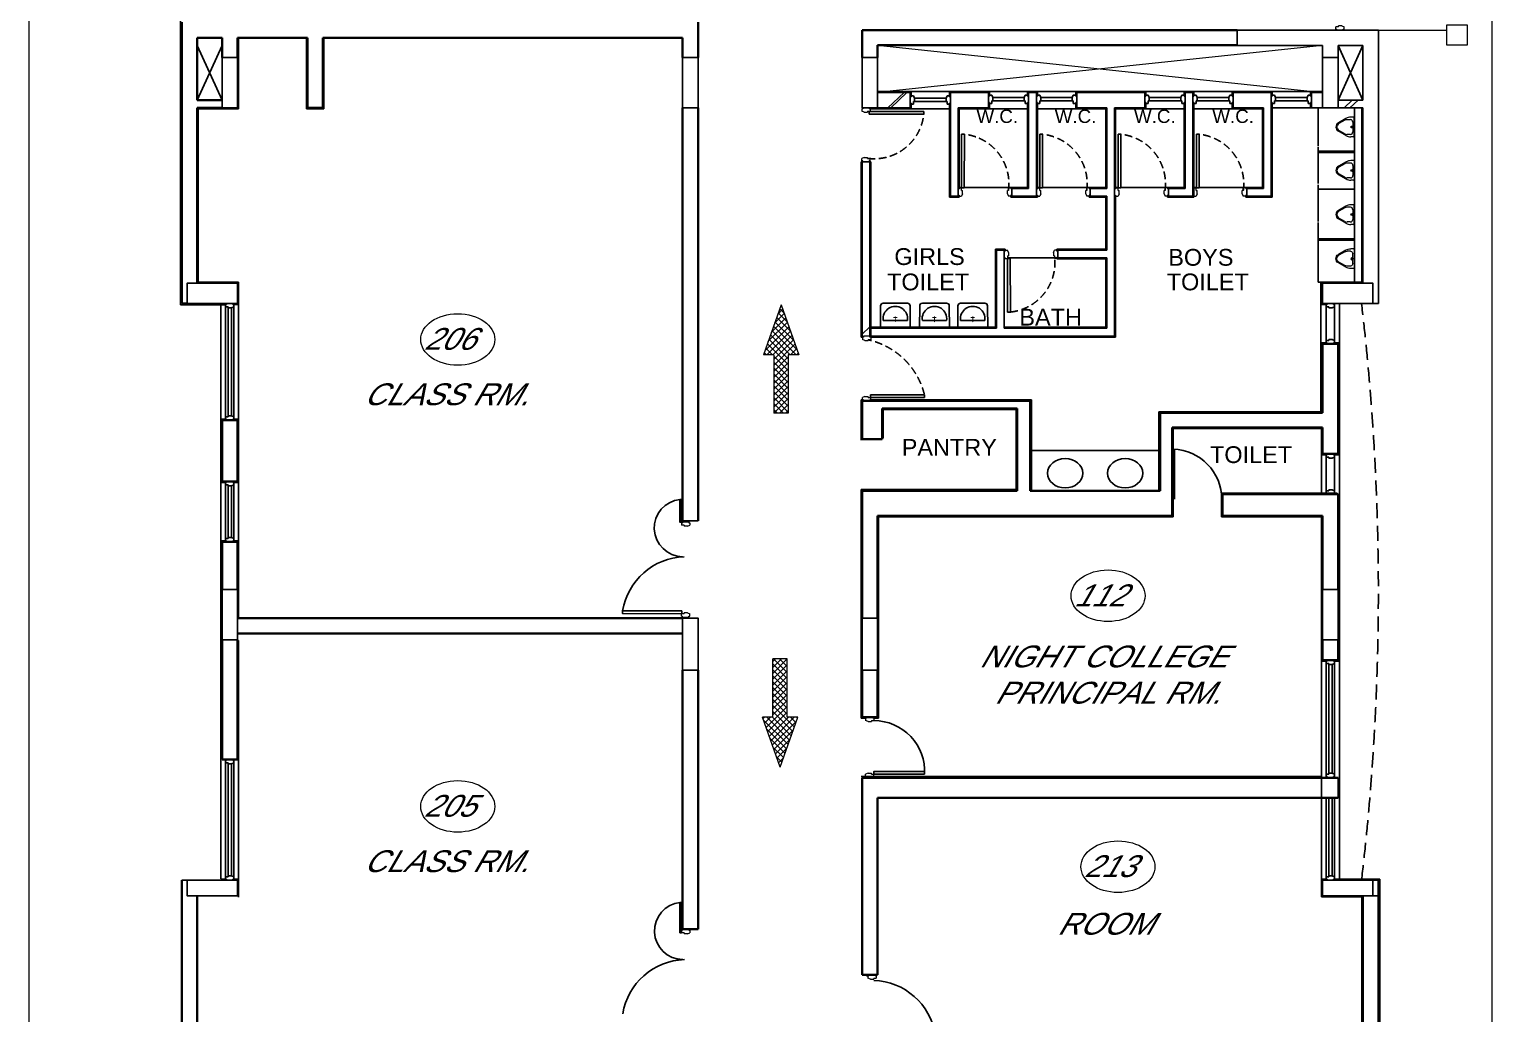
# Model space of a CAD drawing. Extents: x 681461 to 1380439, y -183990 to 19328.
# Drawn here: x 732249 to 754016, y -161462 to -146806 of the extents above; entities that cross this region are included whole.
import ezdxf
from ezdxf.enums import TextEntityAlignment as Align

# ---------------------------------------------------------------- set-up
doc = ezdxf.new("R2010")
doc.units = 0
doc.header["$LTSCALE"] = 900
doc.header["$MEASUREMENT"] = 0
doc.linetypes.add('HIDDEN', pattern=[0.375, 0.25, -0.125])
doc.linetypes.add('HIDDEN2', pattern=[0.1875, 0.125, -0.0625])
for name, color, linetype in [('1', 7, 'CONTINUOUS'), ('CL', 8, 'CONTINUOUS'), ('D&R FREAM', 16, 'CONTINUOUS'), ('door', 163, 'CONTINUOUS'), ('FUR', 2, 'CONTINUOUS'), ('PLASTER LINE', 8, 'CONTINUOUS'), ('TEXT', 2, 'CONTINUOUS'), ('WALL', 1, 'CONTINUOUS'), ('win', 4, 'CONTINUOUS')]:
    doc.layers.add(name, color=color, linetype=linetype)
doc.layers.add('COL', color=6, linetype='CONTINUOUS', lineweight=25)
doc.layers.add('ELE', color=50, linetype='CONTINUOUS', lineweight=20)
doc.styles.add('ROMANS', font='arial.ttf')

# ---------------------------------------------------------------- blocks, each defined once
blk = doc.blocks.new('REDFRAME')
at = {"layer": '1', "linetype": 'ByBlock', "lineweight": 13}
for p, q in [((-95, 0), (-95, -15)), ((-95, 0), (0, 0)), ((0, 0), (0, -15)), ((-110, -15), (-110, -50)), ((-110, -15), (-95, -15)), ((-110, -15), (-110, -50)), ((-72, -50), (-110, -50)), ((-72, -50), (-72, -65)), ((-22, -65), (-72, -65)), ((-22, -65), (15, -50)), ((0, -15), (15, -15)), ((15, -15), (15, -50))]:
    blk.add_line(p, q, dxfattribs=at)
blk = doc.blocks.new('A$C271A56B4')
at = {"layer": '1', "lineweight": 0}
for p, q in [((166, 304), (41, 233)), ((146, 274), (49, 219)), ((240, 284), (186, 284)), ((292, 325), (246, 325)), ((280, 244), (280, 81)), ((305, 12), (305, 313)), ((166, 21), (41, 92)), ((146, 51), (49, 106)), ((240, 41), (186, 41)), ((292, 0), (246, 0)), ((305, 163), (248, 163))]:
    blk.add_line(p, q, dxfattribs=at)
blk.add_circle((264, 163), 16.2, dxfattribs=at)
for centre, radius, start, end in [((186, 203), 81.2, 90, 119.5519), ((246, 163), 162, 90, 119.5519), ((240, 244), 40.6, 0, 90), ((292, 313), 12.2, 360, 90), ((81, 163), 81.2, 119.5519, 240.4481), ((81, 163), 65, 119.5519, 240.4481), ((186, 122), 81.2, 240.4481, 270), ((246, 163), 162, 240.4481, 270), ((240, 81), 40.6, 270, 0), ((292, 12), 12.2, 270, 360)]:
    blk.add_arc(centre, radius, start, end, dxfattribs=at)

msp = doc.modelspace()

# ---------------------------------------------------------------- hatches: boundary and pattern name
at = {"layer": 'door', "linetype": 'ByBlock', "lineweight": 13, "ltscale": 1.25}
h = msp.add_hatch(dxfattribs=at)
h.set_pattern_fill('ANSI37', color=3, scale=500)
h.set_pattern_definition([(45, (36646.37, -5900.987), (-44.194174, 44.194174), []), (135, (36646.37, -5900.987), (-44.194174, -44.194174), [])])
h.paths.add_polyline_path([(743545.4, -151651.2), (743700.4, -151651.2), (743437.4, -150906.2), (743174.4, -151651.2), (743329.4, -151651.2), (743329.4, -152522.2), (743545.4, -152522.2)])
h = msp.add_hatch(dxfattribs=at)
h.set_pattern_fill('ANSI37', color=3, scale=500)
h.set_pattern_definition([(45, (36632.13, -53.95), (-44.194174, 44.194174), []), (135, (36632.13, -53.95), (-44.194174, -44.194174), [])])
h.paths.add_polyline_path([(743531.1, -157047.1), (743531.1, -156176.1), (743315.1, -156176.1), (743315.1, -157047.1), (743160.1, -157047.1), (743423.1, -157792.1), (743686.1, -157047.1)])

# ---------------------------------------------------------------- linework, layer by layer
at = {"layer": 'CL', "ltscale": 1.25}
for p, q in [((751333.1, -147977.7), (750733.1, -147977.7)), ((750748.1, -147910.2), (750748.1, -147992.7))]:
    msp.add_line(p, q, dxfattribs=at)
at = {"layer": 'COL', "color": 6}
msp.add_lwpolyline([(751498.1, -147227.7), (751728.1, -147227.7), (751728.1, -147977.7), (751498.1, -147977.7)], close=True, dxfattribs=at)
at = {"layer": 'D&R FREAM', "color": 16, "linetype": 'ByBlock'}
for p, q in [((751550.6, -150902.7), (751550.6, -150937.7)), ((751550.6, -150902.7), (751550.6, -150937.7)), ((751550.6, -150902.7), (751550.6, -150937.7)), ((751550.6, -150902.7), (751550.6, -150937.7)), ((751550.6, -150902.7), (751565.6, -150902.7)), ((751550.6, -150902.7), (751565.6, -150902.7)), ((751588.6, -150937.7), (751550.6, -150937.7)), ((751588.6, -150937.7), (751550.6, -150937.7)), ((751565.6, -150887.7), (751660.6, -150887.7)), ((751565.6, -150887.7), (751660.6, -150887.7)), ((751565.6, -150887.7), (751565.6, -150902.7)), ((751565.6, -150887.7), (751565.6, -150902.7)), ((751588.6, -150937.7), (751588.6, -150952.7)), ((751588.6, -150937.7), (751588.6, -150952.7)), ((751638.6, -150952.7), (751588.6, -150952.7)), ((751638.6, -150952.7), (751588.6, -150952.7)), ((751638.6, -150952.7), (751675.6, -150937.7)), ((751638.6, -150952.7), (751675.6, -150937.7)), ((751660.6, -150887.7), (751660.6, -150902.7)), ((751660.6, -150887.7), (751660.6, -150902.7)), ((751660.6, -150902.7), (751675.6, -150902.7)), ((751660.6, -150902.7), (751675.6, -150902.7)), ((751675.6, -150902.7), (751675.6, -150937.7)), ((751675.6, -150902.7), (751675.6, -150937.7)), ((751588.6, -151437.7), (751550.6, -151437.7)), ((751550.6, -151472.7), (751550.6, -151437.7)), ((751550.6, -151472.7), (751550.6, -151437.7)), ((751550.6, -151472.7), (751565.6, -151472.7)), ((751565.6, -151487.7), (751565.6, -151472.7)), ((751565.6, -151487.7), (751660.6, -151487.7)), ((751638.6, -151422.7), (751588.6, -151422.7)), ((751588.6, -151437.7), (751588.6, -151422.7)), ((751638.6, -151422.7), (751675.6, -151437.7)), ((751660.6, -151472.7), (751675.6, -151472.7)), ((751660.6, -151487.7), (751660.6, -151472.7)), ((751675.6, -151472.7), (751675.6, -151437.7)), ((751550.6, -153140.7), (751550.6, -153175.7)), ((751550.6, -153140.7), (751550.6, -153175.7)), ((751550.6, -153140.7), (751565.6, -153140.7)), ((751588.6, -153175.7), (751550.6, -153175.7)), ((751565.6, -153125.7), (751565.6, -153140.7)), ((751565.6, -153125.7), (751660.6, -153125.7)), ((751588.6, -153175.7), (751588.6, -153190.7)), ((751638.6, -153190.7), (751588.6, -153190.7)), ((751638.6, -153190.7), (751675.6, -153175.7)), ((751660.6, -153125.7), (751660.6, -153140.7)), ((751660.6, -153140.7), (751675.6, -153140.7)), ((751675.6, -153140.7), (751675.6, -153175.7)), ((751638.6, -153660.7), (751588.6, -153660.7)), ((751588.6, -153675.7), (751588.6, -153660.7)), ((751638.6, -153660.7), (751675.6, -153675.7)), ((751550.6, -153710.7), (751550.6, -153675.7)), ((751550.6, -153710.7), (751550.6, -153675.7)), ((751588.6, -153675.7), (751550.6, -153675.7)), ((751550.6, -153710.7), (751565.6, -153710.7)), ((751565.6, -153725.7), (751565.6, -153710.7)), ((751660.6, -153710.7), (751675.6, -153710.7)), ((751660.6, -153725.7), (751660.6, -153710.7)), ((751675.6, -153710.7), (751675.6, -153675.7))]:
    msp.add_line(p, q, dxfattribs=at)
at = {"layer": 'door', "color": 7, "lineweight": 35, "ltscale": 1.25}
for p, q in [((734518.1, -150887.7), (734518.1, -146702.7)), ((742203.1, -147227.7), (742203.1, -146702.7)), ((744643.1, -146817.7), (750227.7, -146817.7)), ((744643.1, -146817.7), (744643.1, -147227.7)), ((734748.1, -147862.7), (734748.1, -146932.7)), ((735118.1, -146932.7), (734748.1, -146932.7)), ((735118.1, -147227.7), (735118.1, -146932.7)), ((735348.1, -147227.7), (735348.1, -146932.7)), ((736388.1, -146932.7), (735348.1, -146932.7)), ((736388.1, -147977.7), (736388.1, -146932.7)), ((736618.1, -146932.7), (741973.1, -146932.7)), ((736618.1, -147977.7), (736618.1, -146932.7)), ((741973.1, -146932.7), (741973.1, -147227.7)), ((750227.7, -147042.7), (744873.1, -147042.7)), ((744873.1, -147227.7), (744873.1, -147042.7)), ((735118.1, -147862.7), (734748.1, -147862.7)), ((734748.1, -150587.7), (734748.1, -147977.7)), ((735118.1, -147977.7), (734748.1, -147977.7)), ((736388.1, -147977.7), (736618.1, -147977.7)), ((741973.1, -154122.7), (741973.1, -147977.7)), ((742203.1, -154122.7), (742203.1, -147977.7)), ((734598.1, -150887.7), (734518.1, -150887.7)), ((751728.1, -151487.7), (751498.1, -151487.7)), ((751498.1, -151487.7), (751498.1, -151610.7)), ((751728.1, -151487.7), (751728.1, -153125.7)), ((751498.1, -151559.7), (751498.1, -152517.7)), ((751498.1, -151610.7), (751498.1, -151625.7)), ((747148.1, -152338.7), (744643.1, -152338.7)), ((744643.1, -152908.7), (744643.1, -152338.7)), ((747148.1, -152338.7), (747148.1, -153677.7)), ((746953.1, -152453.7), (744943.1, -152453.7)), ((744943.1, -152908.7), (744943.1, -152453.7)), ((746953.1, -153677.7), (746953.1, -152453.7)), ((749078.1, -152517.7), (749078.1, -153677.7)), ((751498.1, -152517.7), (749078.1, -152517.7)), ((735118.1, -153537.4), (735118.1, -152627.7)), ((735118.1, -152627.7), (735348.1, -152627.7)), ((735118.1, -152627.7), (735348.1, -152627.7)), ((735348.1, -153537.4), (735348.1, -152627.7)), ((751498.1, -152735.7), (749258.1, -152735.7)), ((749258.1, -152735.7), (749258.1, -154047.7)), ((751498.1, -152735.7), (751498.1, -153125.7)), ((744943.1, -152908.7), (744643.1, -152908.7)), ((751728.1, -153125.7), (751498.1, -153125.7)), ((735118.1, -153537.4), (735348.1, -153537.4)), ((744643.1, -155572.7), (744643.1, -153677.7)), ((746953.1, -153677.7), (744643.1, -153677.7)), ((749078.1, -153677.7), (747148.1, -153677.7)), ((751728.1, -153725.7), (750008.1, -153725.7)), ((750008.1, -153725.7), (750008.1, -154047.7)), ((751728.1, -155144.7), (751728.1, -153725.7)), ((744873.1, -155572.7), (744873.1, -154047.7)), ((744873.1, -154047.7), (749258.1, -154047.7)), ((750008.1, -154047.7), (751498.1, -154047.7)), ((751498.1, -155144.7), (751498.1, -154047.7)), ((735118.1, -155144.7), (735118.1, -154437.8)), ((735118.1, -154437.8), (735348.1, -154437.8)), ((735348.1, -155144.7), (735348.1, -154437.8)), ((735348.1, -155572.7), (741973.1, -155572.7)), ((735348.1, -155802.7), (741975.9, -155802.7)), ((735118.1, -157675), (735118.1, -155894.7)), ((735348.1, -157147.7), (735348.1, -155894.7)), ((751498.1, -155894.7), (751498.1, -156197.7)), ((751728.1, -155894.7), (751728.1, -156197.7)), ((751498.1, -156197.7), (751728.1, -156197.7)), ((741973.1, -156347.7), (741973.1, -160205.3)), ((742203.1, -156347.7), (742203.1, -160205.3)), ((744643.1, -156347.7), (744643.1, -157047.7)), ((744873.1, -156347.7), (744873.1, -157047.7)), ((735348.1, -157675), (735348.1, -157042.7)), ((744643.1, -157047.7), (744873.1, -157047.7)), ((735118.1, -157675), (735348.1, -157675)), ((744643.1, -157947.7), (751728.1, -157947.7)), ((744643.1, -157947.7), (744643.1, -160884.7)), ((744873.1, -158247.7), (746863.1, -158247.7)), ((744873.1, -158247.7), (744873.1, -160884.7)), ((746863.1, -158247.7), (751728.1, -158247.7)), ((734518.1, -162257.7), (734518.1, -159474.7)), ((752327.7, -162289.7), (752327.7, -159474.7)), ((734748.1, -162027.7), (734748.1, -159704.7)), ((752097.7, -161989.7), (752097.7, -159704.7)), ((741973.1, -160205.3), (742203.1, -160205.3)), ((744643.1, -160884.7), (744873.1, -160884.7))]:
    msp.add_line(p, q, dxfattribs=at)
at = {"layer": 'door', "color": 222, "linetype": 'ByBlock', "lineweight": 13, "ltscale": 1.25}
msp.add_line((752327.7, -146817.7), (753347.5, -146817.7), dxfattribs=at)
at = {"layer": 'door'}
for p, q in [((744751.7, -148028.9), (745562.3, -148030)), ((744751.7, -148069.5), (744751.7, -148028.9)), ((745562.3, -148070.6), (744751.7, -148069.5)), ((745562.3, -148070.6), (745562.3, -148030)), ((746124.3, -149169.1), (746125.4, -148369.1)), ((746166, -148369.1), (746125.4, -148369.1)), ((746166, -148369.1), (746164.9, -149169.1)), ((747289.3, -149169.1), (747290.4, -148369.1)), ((747331, -148369.1), (747290.4, -148369.1)), ((747331, -148369.1), (747329.9, -149169.1)), ((748454.3, -149169.1), (748455.4, -148369.1)), ((748496, -148369.1), (748455.4, -148369.1)), ((748496, -148369.1), (748494.9, -149169.1)), ((749619.3, -149169.1), (749620.4, -148369.1)), ((749661, -148369.1), (749620.4, -148369.1)), ((749661, -148369.1), (749659.9, -149169.1)), ((746164.9, -149169.1), (746124.3, -149169.1)), ((747329.9, -149169.1), (747289.3, -149169.1)), ((748494.9, -149169.1), (748454.3, -149169.1)), ((749659.9, -149169.1), (749619.3, -149169.1)), ((746809.3, -150216.3), (746810.4, -151016.3)), ((746849.9, -150216.3), (746809.3, -150216.3)), ((746851, -151016.3), (746849.9, -150216.3)), ((746851, -151016.3), (746810.4, -151016.3)), ((745571.7, -152245.9), (744771.7, -152247)), ((744771.7, -152247), (744771.7, -152287.6)), ((744771.7, -152287.6), (745571.7, -152286.5)), ((745571.7, -152245.9), (745571.7, -152286.5))]:
    msp.add_line(p, q, dxfattribs=at)
at = {"layer": 'door', "color": 3, "linetype": 'ByBlock', "lineweight": 13, "ltscale": 1.25}
for p, q in [((743437.4, -150906.2), (743174.4, -151651.2)), ((743437.4, -150906.2), (743700.4, -151651.2)), ((743329.4, -151651.2), (743174.4, -151651.2)), ((743329.4, -151651.2), (743329.4, -152522.2)), ((743700.4, -151651.2), (743545.4, -151651.2)), ((743545.4, -151651.2), (743545.4, -152522.2)), ((743545.4, -152522.2), (743329.4, -152522.2)), ((743315.1, -157047.1), (743315.1, -156176.1)), ((743531.1, -156176.1), (743315.1, -156176.1)), ((743531.1, -157047.1), (743531.1, -156176.1)), ((743423.1, -157792.1), (743160.1, -157047.1)), ((743315.1, -157047.1), (743160.1, -157047.1)), ((743423.1, -157792.1), (743686.1, -157047.1)), ((743686.1, -157047.1), (743531.1, -157047.1))]:
    msp.add_line(p, q, dxfattribs=at)
at = {"layer": 'door', "color": 1, "ltscale": 1.25}
for p, q in [((749273.9, -153802.5), (749273.9, -153058.5)), ((749294.1, -153802.5), (749294.1, -153059.4))]:
    msp.add_line(p, q, dxfattribs=at)
at = {"layer": 'door', "color": 4, "linetype": 'ByBlock', "ltscale": 1.25}
for p, q in [((741973.1, -154122.7), (742203.1, -154122.7)), ((744695.6, -157062.7), (744628.1, -157062.7)), ((744820.6, -157062.7), (744888.1, -157062.7)), ((751728.1, -157947.7), (751728.1, -158247.7))]:
    msp.add_line(p, q, dxfattribs=at)
at = {"layer": 'door', "color": 222, "linetype": 'ByBlock', "lineweight": 13, "ltscale": 1.25}
for points in [[(732248.6, -120785.9), (754015.6, -120785.9), (754015.6, -183990), (732248.6, -183990)], [(753348.1, -146742.3), (753648.1, -146742.3), (753648.1, -147042.3), (753348.1, -147042.3)]]:
    msp.add_lwpolyline(points, close=True, dxfattribs=at)
at = {"layer": 'door', "linetype": 'HIDDEN2'}
for centre, radius, start, end in [((744824.4, -147992.3), 742, 262.36176, 353.93602), ((746087.7, -149107), 742, 352.36176, 83.93602), ((747252.7, -149107), 742, 352.36176, 83.93602), ((748417.7, -149107), 742, 352.36176, 83.93602), ((749582.7, -149107), 742, 352.36176, 83.93602), ((746772.7, -150278.5), 742, 276.06398, 7.63824), ((744498.7, -152509.6), 1105, 13.81396, 77.64591)]:
    msp.add_arc(centre, radius, start, end, dxfattribs=at)
at = {"layer": 'door', "color": 1, "ltscale": 1.25}
msp.add_arc((749253.9, -153802.5), 744.3, 359.99999, 88.46012, dxfattribs=at)
at = {"layer": 'door', "color": 4, "linetype": 'ByBlock', "lineweight": 9, "ltscale": 1.25}
for centre in [(738626.6, -151424), (748304.6, -155239), (738626.6, -158375), (748452.6, -159273)]:
    msp.add_ellipse(centre, major_axis=(-551, 0), ratio=0.6969147, dxfattribs=at)
at = {"layer": 'door', "color": 4, "linetype": 'ByBlock', "ltscale": 1.25}
msp.add_ellipse((747666.5, -153415), major_axis=(-262.5, 0), ratio=0.8305104, start_param=-1.5707963, end_param=4.712389, dxfattribs=at)
at = {"layer": 'door', "color": 4, "linetype": 'ByBlock', "ltscale": 1.25, "extrusion": (0, 0, -1)}
msp.add_ellipse((748559.8, -153415), major_axis=(262.5, 0), ratio=0.8305104, start_param=-1.5707963, end_param=4.712389, dxfattribs=at)
at = {"layer": 'ELE'}
for p, q in [((751498.1, -147047.7), (744873.1, -147747.7)), ((744873.5, -147042.7), (751498.1, -147747.7))]:
    msp.add_line(p, q, dxfattribs=at)
at = {"layer": 'FUR', "color": 14}
for p, q in [((744916, -151257.3), (744919, -150922.7)), ((745318.8, -150883.7), (744958.8, -150883.7)), ((745361.6, -151257.3), (745358.6, -150922.7)), ((745498.3, -151257.3), (745501.3, -150922.7)), ((745901.1, -150883.7), (745541.1, -150883.7)), ((745943.9, -151257.3), (745940.9, -150922.7)), ((746068, -151257.3), (746071, -150922.7)), ((746470.8, -150883.7), (746110.7, -150883.7)), ((746513.5, -151257.3), (746510.5, -150922.7)), ((745318.8, -151141.4), (744958.9, -151141.4)), ((745901, -151141.4), (745541.2, -151141.4)), ((746470.7, -151141.4), (746110.8, -151141.4))]:
    msp.add_line(p, q, dxfattribs=at)
at = {"layer": 'FUR', "color": 14, "const_width": 14.2}
for points in [[(745168.3, -151098.1), (745108.6, -151098.6)], [(745139.3, -151166.5), (745138.5, -151077.3)], [(745750.6, -151098.1), (745690.9, -151098.6)], [(745721.6, -151166.5), (745720.8, -151077.3)], [(746320.3, -151098.1), (746260.5, -151098.6)], [(746291.2, -151166.5), (746290.4, -151077.3)]]:
    msp.add_lwpolyline(points, dxfattribs=at)
at = {"layer": 'FUR', "color": 14}
for centre, radius, start, end in [((744958.4, -150923.1), 39.4, 89.48277, 179.48277), ((745138.8, -151113.4), 182.1, 351.16243, 188.83757), ((745319.2, -150923.1), 39.4, 0.51723, 90.51723), ((745540.7, -150923.1), 39.4, 89.48277, 179.48277), ((745721.1, -151113.4), 182.1, 351.16243, 188.83757), ((745901.5, -150923.1), 39.4, 0.51723, 90.51723), ((746110.4, -150923.1), 39.4, 89.48277, 179.48277), ((746290.8, -151113.4), 182.1, 351.16243, 188.83757), ((746471.1, -150923.1), 39.4, 0.51723, 90.51723)]:
    msp.add_arc(centre, radius, start, end, dxfattribs=at)
at = {"layer": 'PLASTER LINE', "color": 8, "linetype": 'ByBlock'}
for p, q in [((751473.1, -150587.7), (751473.1, -151610.7)), ((751473.1, -151584.7), (751473.1, -152502.9)), ((751550.6, -153140.7), (751483.1, -153140.7)), ((751675.6, -153140.7), (751748.1, -153140.7))]:
    msp.add_line(p, q, dxfattribs=at)
at = {"layer": 'PLASTER LINE', "color": 8}
for p, q in [((751550.6, -151472.7), (751473.1, -151472.7)), ((751660.6, -151472.7), (751753.1, -151472.7))]:
    msp.add_line(p, q, dxfattribs=at)
at = {"layer": 'WALL', "color": 8, "linetype": 'Continuous'}
for p, q in [((734498.1, -150907.7), (734498.1, -146682.7)), ((735363.1, -147992.7), (735363.1, -146947.7)), ((736373.1, -147992.7), (736373.1, -146947.7)), ((736633.1, -147992.7), (736633.1, -146947.7)), ((734763.1, -150572.7), (734763.1, -147992.7)), ((735363.1, -147992.7), (734763.1, -147992.7)), ((736633.1, -147992.7), (736373.1, -147992.7)), ((735363.1, -150572.7), (734763.1, -150572.7)), ((735363.1, -150907.7), (735363.1, -150572.7)), ((735170.6, -150907.7), (734498.1, -150907.7))]:
    msp.add_line(p, q, dxfattribs=at)
at = {"layer": 'WALL'}
for p, q in [((750227.7, -146817.7), (750448.1, -146817.7)), ((750227.7, -147047.7), (750227.7, -146817.7)), ((750227.7, -146817.7), (752327.7, -146817.7)), ((752327.7, -150887.7), (752327.7, -146817.7)), ((751498.1, -147047.7), (750227.7, -147047.7)), ((751498.1, -147227.7), (751498.1, -147047.7)), ((751728.1, -147047.7), (752097.7, -147047.7)), ((751728.1, -147227.7), (751728.1, -147047.7)), ((752097.7, -147862.7), (752097.7, -147047.7)), ((745358.1, -147747.7), (744873.1, -147747.7)), ((744873.1, -147747.7), (745358.1, -147747.7)), ((745358.1, -147977.7), (745358.1, -147747.7)), ((745958.1, -147747.7), (745958.1, -147977.7)), ((745958.1, -147747.7), (746523.1, -147747.7)), ((746523.1, -147977.7), (746523.1, -147747.7)), ((747123.1, -147747.7), (747238.1, -147747.7)), ((747123.1, -147747.7), (747123.1, -149177.7)), ((747238.1, -149277.7), (747238.1, -147747.7)), ((747838.1, -147977.7), (747838.1, -147747.7)), ((747838.1, -147747.7), (748853.1, -147747.7)), ((748853.1, -147977.7), (748853.1, -147747.7)), ((749453.1, -149177.5), (749453.1, -147747.7)), ((749453.1, -147747.7), (749568.1, -147747.7)), ((749568.1, -147747.7), (749568.1, -149292.5)), ((750168.1, -147977.7), (750168.1, -147747.7)), ((750168.1, -147747.7), (750733.1, -147747.7)), ((750733.1, -147747.7), (750733.1, -147977.7)), ((750733.1, -147747.7), (750733.1, -149292.5)), ((751333.1, -147747.7), (751333.1, -147977.7)), ((751333.1, -147747.7), (751498.1, -147747.7)), ((745358.1, -147977.7), (744873.1, -147977.7)), ((745958.1, -147906.4), (745958.1, -147811.4)), ((745958.1, -147977.7), (745958.1, -149292.7)), ((746073.1, -149292.7), (746073.1, -147977.7)), ((746523.1, -147977.7), (746073.1, -147977.7)), ((746523.1, -147895.2), (746523.1, -147800.2)), ((747123.1, -147895.2), (747123.1, -147800.2)), ((747238.1, -147895.2), (747238.1, -147800.2)), ((748288.1, -147977.7), (747838.1, -147977.7)), ((748288.1, -149177.7), (748288.1, -147977.7)), ((748403.1, -147977.7), (748403.1, -151372.7)), ((748853.1, -147977.7), (748403.1, -147977.7)), ((748853.1, -147895.2), (748853.1, -147800.2)), ((750618.1, -147977.7), (750168.1, -147977.7)), ((750618.1, -149177.5), (750618.1, -147977.7)), ((751498.1, -147977.7), (751333.1, -147977.7)), ((751728.1, -147862.7), (752097.7, -147862.7)), ((751728.1, -147977.7), (752097.7, -147977.7)), ((752097.7, -150587.7), (752097.7, -147977.7)), ((744773.1, -148777.7), (744628.1, -148777.7)), ((745958.1, -149292.7), (746073.1, -149292.7)), ((746873.1, -149177.7), (746873.1, -149292.7)), ((746873.1, -149177.7), (747123.1, -149177.7)), ((746873.1, -149292.7), (747238.1, -149292.7)), ((748038.1, -149177.7), (748288.1, -149177.7)), ((748038.1, -149292.7), (748288.1, -149292.7)), ((748288.1, -149292.7), (748288.1, -150092.7)), ((749203.1, -149177.5), (749453.1, -149177.5)), ((749203.1, -149177.5), (749203.1, -149292.7)), ((749203.1, -149292.5), (749568.1, -149292.5)), ((750368.1, -149177.5), (750618.1, -149177.5)), ((750368.1, -149177.5), (750368.1, -149292.7)), ((750368.1, -149292.5), (750733.1, -149292.5)), ((746643.1, -151257.7), (746643.1, -150092.7)), ((746758.1, -150092.7), (746643.1, -150092.7)), ((746758.1, -151257.7), (746758.1, -150092.7)), ((747558.1, -150092.7), (748288.1, -150092.7)), ((747558.1, -150207.7), (747558.1, -150092.7)), ((747558.1, -150207.7), (748288.1, -150207.7)), ((748288.1, -150207.7), (748288.1, -151257.7)), ((752327.7, -150887.7), (752248.1, -150887.7)), ((744758.1, -151257.7), (746643.1, -151257.7)), ((746758.1, -151257.7), (748288.1, -151257.7)), ((744758.1, -151372.7), (748403.1, -151372.7)), ((749078.1, -153077.7), (747148.1, -153077.7)), ((749258.1, -153725.7), (749258.1, -153840.7)), ((734598.1, -159474.7), (734518.1, -159474.7)), ((752248.1, -159474.7), (752327.7, -159474.7))]:
    msp.add_line(p, q, dxfattribs=at)
at = {"layer": 'WALL', "color": 9}
for p, q in [((734748.1, -147047.7), (735118.1, -147862.7)), ((734748.1, -147862.7), (735118.1, -147047.7)), ((751728.1, -147047.7), (752097.7, -147862.7)), ((751728.1, -147862.7), (752097.7, -147047.7))]:
    msp.add_line(p, q, dxfattribs=at)
at = {"layer": 'WALL', "color": 8}
for p, q in [((751498.1, -147730.6), (744873.1, -147730.6)), ((745943.1, -147796.4), (745943.1, -147732.7)), ((747108.1, -147785.2), (747108.1, -147732.7)), ((748868.1, -147785.2), (748868.1, -147747.7)), ((749583.1, -147785.2), (749583.1, -147747.7)), ((745943.1, -147992.7), (744763.7, -147992.7)), ((747108.1, -147992.7), (746088.1, -147992.7)), ((747108.1, -149162.7), (747108.1, -147910.2)), ((747253.1, -149167.7), (747253.1, -147910.2)), ((748273.1, -147992.7), (747253.1, -147992.7)), ((748273.1, -149162.7), (748273.1, -147992.7)), ((748418.1, -147992.7), (748418.1, -149167.7)), ((749438.1, -147992.7), (748418.1, -147992.7)), ((749438.1, -149162.7), (749438.1, -147910.2)), ((749583.1, -149307.7), (749583.1, -147910.2)), ((750603.1, -147992.7), (749583.1, -147992.7)), ((750603.1, -149162.7), (750603.1, -147992.7)), ((750748.1, -149307.7), (750748.1, -147910.2)), ((751432.9, -148539.1), (751432.9, -147992.8)), ((751972.9, -150562.7), (751972.9, -147992.8)), ((752082.7, -150572.7), (752082.7, -147992.7)), ((751432.9, -149102.6), (751432.9, -148556.2)), ((751974.2, -148622.4), (751434.2, -148622.4)), ((751434.2, -148639.5), (751974.2, -148639.5)), ((744628.1, -151387.7), (744628.1, -148777.7)), ((744773.1, -151372.7), (744773.1, -148777.7)), ((747253.1, -149307.7), (747253.1, -149292.7)), ((748023.1, -149162.7), (748273.1, -149162.7)), ((748023.1, -149307.7), (748273.1, -149307.7)), ((748273.1, -149307.7), (748273.1, -150077.7)), ((748418.1, -149292.7), (748418.1, -151387.7)), ((751432.9, -149119.7), (751432.9, -149666.1)), ((751974.2, -149185.9), (751434.2, -149185.9)), ((751432.9, -149683.2), (751432.9, -150572.7)), ((751432.9, -149926.7), (751972.9, -149926.7)), ((751972.9, -149943.8), (751432.9, -149943.8)), ((752082.7, -150572.7), (751432.9, -150572.7)), ((735098.1, -159454.7), (735098.1, -150907.7)), ((735363.1, -153537.4), (735363.1, -150907.7)), ((751748.1, -153855.7), (751748.1, -150902.7)), ((744648.1, -151387.7), (744628.1, -151387.7)), ((744628.1, -152923.7), (744628.1, -152323.7)), ((744628.1, -155767.7), (744628.1, -153657.7)), ((751748.1, -159459.7), (751748.1, -153855.7)), ((741958.1, -155557.7), (741958.1, -155573.6)), ((735363.1, -156795.1), (735363.1, -155905.7)), ((735363.1, -157132.7), (735363.1, -156780.1)), ((735363.1, -159724.7), (735363.1, -157057.7)), ((744805.6, -157932.7), (744825.6, -157932.7)), ((751483.1, -159719.7), (752082.7, -159719.7)), ((752082.7, -161974.7), (752082.7, -159719.7))]:
    msp.add_line(p, q, dxfattribs=at)
at = {"layer": 'WALL', "color": 8, "linetype": 'ByBlock'}
for p, q in [((745268.7, -147747.7), (745026, -147977.7)), ((745312.3, -147747.7), (745069.7, -147977.7)), ((745373.1, -147796.4), (745373.1, -147732.7)), ((746538.1, -147785.2), (746538.1, -147732.7)), ((747253.1, -147785.2), (747253.1, -147732.7)), ((747253.1, -147785.2), (747253.1, -147747.7)), ((747823.1, -147785.2), (747823.1, -147732.7)), ((748868.1, -147785.2), (748868.1, -147732.7)), ((749438.1, -147785.2), (749438.1, -147732.7)), ((749583.1, -147785.2), (749583.1, -147732.7)), ((750153.1, -147785.2), (750153.1, -147732.7)), ((750748.1, -147785.2), (750748.1, -147732.7)), ((751318.1, -147785.2), (751318.1, -147732.7)), ((745373.1, -147992.7), (745373.1, -147921.4)), ((745943.1, -147921.4), (745943.1, -147992.7)), ((745943.1, -147992.7), (745943.1, -149307.7)), ((746088.1, -149167.7), (746088.1, -147992.7)), ((746538.1, -147992.7), (746538.1, -147910.2)), ((747823.1, -147910.2), (747823.1, -147992.7)), ((748868.1, -147992.7), (748868.1, -147895.2)), ((750153.1, -147992.7), (750153.1, -147895.2)), ((751318.1, -147910.2), (751318.1, -147977.7)), ((751940.5, -147862.7), (751819.2, -147977.7)), ((752025.8, -147862.7), (751904.5, -147977.7)), ((745943.1, -149307.7), (746088.1, -149307.7)), ((746088.1, -149307.7), (746088.1, -149292.7)), ((746858.1, -149162.7), (746164.9, -149162.7)), ((746858.1, -149162.7), (747108.1, -149162.7)), ((746858.1, -149162.7), (746858.1, -149167.7)), ((746858.1, -149292.7), (746858.1, -149307.7)), ((746858.1, -149307.7), (747253.1, -149307.7)), ((748023.1, -149162.7), (747329.9, -149162.7)), ((748023.1, -149162.7), (748023.1, -149167.7)), ((748023.1, -149292.7), (748023.1, -149307.7)), ((749188.1, -149162.7), (748494.9, -149162.7)), ((749188.1, -149162.7), (749188.1, -149167.7)), ((749188.1, -149162.7), (749438.1, -149162.7)), ((749188.1, -149292.7), (749188.1, -149307.7)), ((749188.1, -149307.7), (749583.1, -149307.7)), ((750353.1, -149162.7), (749659.9, -149162.7)), ((750353.1, -149162.7), (750353.1, -149167.7)), ((750353.1, -149162.7), (750603.1, -149162.7)), ((750353.1, -149292.7), (750353.1, -149307.7)), ((750353.1, -149307.7), (750748.1, -149307.7)), ((746628.1, -151242.7), (746628.1, -150077.7)), ((746773.1, -150077.7), (746628.1, -150077.7)), ((746773.1, -150092.7), (746773.1, -150077.7)), ((747543.1, -150077.7), (748273.1, -150077.7)), ((747543.1, -150107.7), (747543.1, -150077.7)), ((747543.1, -150077.7), (747543.1, -150077.7)), ((747558.1, -150207.7), (746808.1, -150207.7)), ((747543.1, -150222.7), (747543.1, -150217.7)), ((747543.1, -150222.7), (748273.1, -150222.7)), ((748273.1, -150222.7), (748273.1, -151242.7)), ((751483.1, -150572.7), (751483.1, -150902.7)), ((735170.6, -150937.7), (735170.6, -152577.7)), ((735208.6, -150952.7), (735208.6, -152562.7)), ((735258.6, -150952.7), (735258.6, -152562.7)), ((735295.6, -150902.7), (735363.1, -150902.7)), ((735295.6, -150937.7), (735295.6, -152577.7)), ((751550.6, -150902.7), (751473.1, -150902.7)), ((751550.6, -150902.7), (751483.1, -150902.7)), ((744758.1, -151236.6), (744643.1, -151345.6)), ((744773.1, -151242.7), (746628.1, -151242.7)), ((746773.1, -151242.7), (748273.1, -151242.7)), ((744773.1, -151387.7), (748418.1, -151387.7)), ((744648.1, -152323.7), (744628.1, -152323.7)), ((744648.1, -152323.7), (744628.1, -152323.7)), ((747163.1, -152323.7), (744773.1, -152323.7)), ((747163.1, -153662.7), (747163.1, -152323.7)), ((744958.1, -152893.7), (744958.1, -152468.7)), ((744958.1, -152468.7), (746938.1, -152468.7)), ((746938.1, -152468.7), (746938.1, -153657.7)), ((749063.1, -152502.9), (751473.1, -152502.9)), ((749063.1, -152502.9), (749063.1, -153662.7)), ((735170.6, -152612.7), (735098.1, -152612.7)), ((735295.6, -152612.7), (735363.1, -152612.7)), ((749273.1, -152750.7), (751483.1, -152750.7)), ((749273.1, -154062.7), (749273.1, -152750.7)), ((751483.1, -152750.7), (751483.1, -153725.7)), ((735098.1, -153552.4), (735170.6, -153552.4)), ((735170.6, -153587.4), (735170.6, -154387.8)), ((735208.6, -153602.4), (735208.6, -154372.8)), ((735258.6, -153602.4), (735258.6, -154372.8)), ((735295.6, -153552.4), (735363.1, -153552.4)), ((735295.6, -153587.4), (735295.6, -154387.8)), ((735363.1, -155573.6), (735363.1, -153537.4)), ((746938.1, -153657.7), (744628.1, -153657.7)), ((749993.1, -153710.9), (751713.1, -153710.9)), ((749993.1, -153710.9), (749993.1, -154062.7)), ((744888.1, -157062.7), (744888.1, -154062.7)), ((744888.1, -154062.7), (749273.1, -154062.7)), ((749993.1, -154062.7), (751483.1, -154062.7)), ((751483.1, -154062.7), (751483.1, -159719.7)), ((735098.1, -154422.8), (735170.6, -154422.8)), ((735295.6, -154422.8), (735363.1, -154422.8)), ((744628.1, -157062.7), (744628.1, -154890.7)), ((744628.1, -155738.5), (744628.1, -156362.7)), ((751550.6, -156212.7), (751483.1, -156212.7)), ((751550.6, -156247.7), (751550.6, -157897.7)), ((751588.6, -156262.7), (751588.6, -157882.7)), ((751638.6, -156262.7), (751638.6, -157882.7)), ((751675.6, -156212.7), (751748.1, -156212.7)), ((751675.6, -156247.7), (751675.6, -157897.7)), ((735170.6, -157725), (735170.6, -159425.4)), ((735208.6, -157740), (735208.6, -159410.4)), ((735258.6, -157740), (735258.6, -159410.4)), ((735295.6, -157675.6), (735295.6, -159425.4)), ((744628.1, -157932.7), (751483.1, -157932.7)), ((751550.6, -158247.7), (751550.6, -159424.7)), ((751588.6, -158247.7), (751588.6, -159409.7)), ((751638.6, -158247.7), (751638.6, -159409.7)), ((751675.6, -158247.7), (751675.6, -159424.7)), ((735170.6, -159460.4), (735098.1, -159460.4)), ((735295.6, -159460.4), (735363.1, -159460.4)), ((751550.6, -159459.7), (751483.1, -159459.7)), ((751675.6, -159459.7), (752347.7, -159459.7)), ((752347.7, -162309.7), (752347.7, -159459.7)), ((752248.1, -159704.7), (752327.7, -159704.7)), ((744730.6, -160899.7), (744710.6, -160899.7))]:
    msp.add_line(p, q, dxfattribs=at)
at = {"layer": 'WALL', "color": 1, "linetype": 'ByBlock'}
for p, q in [((745373.1, -147811.4), (745373.1, -147796.4)), ((745373.1, -147796.4), (745408.1, -147796.4)), ((745423.1, -147833.4), (745408.1, -147796.4)), ((745893.1, -147833.4), (745908.1, -147796.4)), ((745943.1, -147796.4), (745908.1, -147796.4)), ((745943.1, -147811.4), (745943.1, -147796.4)), ((746538.1, -147785.2), (746573.1, -147785.2)), ((746538.1, -147800.2), (746538.1, -147785.2)), ((746588.1, -147822.2), (746573.1, -147785.2)), ((747058.1, -147822.2), (747073.1, -147785.2)), ((747108.1, -147785.2), (747073.1, -147785.2)), ((747108.1, -147800.2), (747108.1, -147785.2)), ((747253.1, -147800.2), (747253.1, -147785.2)), ((747253.1, -147785.2), (747288.1, -147785.2)), ((747303.1, -147822.2), (747288.1, -147785.2)), ((747773.1, -147822.2), (747788.1, -147785.2)), ((747823.1, -147785.2), (747788.1, -147785.2)), ((747823.1, -147800.2), (747823.1, -147785.2)), ((748868.1, -147785.2), (748903.1, -147785.2)), ((748868.1, -147800.2), (748868.1, -147785.2)), ((748918.1, -147822.2), (748903.1, -147785.2)), ((749388.1, -147822.2), (749403.1, -147785.2)), ((749438.1, -147785.2), (749403.1, -147785.2)), ((749438.1, -147800.2), (749438.1, -147785.2)), ((749583.1, -147800.2), (749583.1, -147785.2)), ((749583.1, -147785.2), (749618.1, -147785.2)), ((749633.1, -147822.2), (749618.1, -147785.2)), ((750103.1, -147822.2), (750118.1, -147785.2)), ((750153.1, -147785.2), (750118.1, -147785.2)), ((750153.1, -147800.2), (750153.1, -147785.2)), ((750748.1, -147785.2), (750783.1, -147785.2)), ((750748.1, -147800.2), (750748.1, -147785.2)), ((750798.1, -147822.2), (750783.1, -147785.2)), ((751268.1, -147822.2), (751283.1, -147785.2)), ((751318.1, -147785.2), (751283.1, -147785.2)), ((751318.1, -147800.2), (751318.1, -147785.2)), ((745358.1, -147906.4), (745358.1, -147811.4)), ((745358.1, -147811.4), (745373.1, -147811.4)), ((745358.1, -147906.4), (745373.1, -147906.4)), ((745373.1, -147921.4), (745373.1, -147906.4)), ((745373.1, -147921.4), (745408.1, -147921.4)), ((745373.1, -147921.4), (745408.1, -147921.4)), ((745408.1, -147883.4), (745408.1, -147921.4)), ((745408.1, -147883.4), (745423.1, -147883.4)), ((745423.1, -147833.4), (745423.1, -147883.4)), ((745893.1, -147833.4), (745893.1, -147883.4)), ((745908.1, -147883.4), (745893.1, -147883.4)), ((745908.1, -147883.4), (745908.1, -147921.4)), ((745943.1, -147921.4), (745908.1, -147921.4)), ((745943.1, -147921.4), (745908.1, -147921.4)), ((745958.1, -147811.4), (745943.1, -147811.4)), ((745958.1, -147906.4), (745943.1, -147906.4)), ((745943.1, -147921.4), (745943.1, -147906.4)), ((746523.1, -147800.2), (746538.1, -147800.2)), ((746523.1, -147895.2), (746538.1, -147895.2)), ((746538.1, -147910.2), (746538.1, -147895.2)), ((746538.1, -147910.2), (746573.1, -147910.2)), ((746538.1, -147910.2), (746573.1, -147910.2)), ((746573.1, -147872.2), (746588.1, -147872.2)), ((746573.1, -147872.2), (746573.1, -147910.2)), ((746588.1, -147822.2), (746588.1, -147872.2)), ((747058.1, -147822.2), (747058.1, -147872.2)), ((747073.1, -147872.2), (747058.1, -147872.2)), ((747073.1, -147872.2), (747073.1, -147910.2)), ((747108.1, -147910.2), (747073.1, -147910.2)), ((747108.1, -147910.2), (747073.1, -147910.2)), ((747123.1, -147800.2), (747108.1, -147800.2)), ((747108.1, -147910.2), (747108.1, -147895.2)), ((747123.1, -147895.2), (747108.1, -147895.2)), ((747238.1, -147800.2), (747253.1, -147800.2)), ((747238.1, -147895.2), (747253.1, -147895.2)), ((747253.1, -147910.2), (747253.1, -147895.2)), ((747253.1, -147910.2), (747288.1, -147910.2)), ((747253.1, -147910.2), (747288.1, -147910.2)), ((747288.1, -147872.2), (747288.1, -147910.2)), ((747288.1, -147872.2), (747303.1, -147872.2)), ((747303.1, -147822.2), (747303.1, -147872.2)), ((747773.1, -147822.2), (747773.1, -147872.2)), ((747788.1, -147872.2), (747773.1, -147872.2)), ((747788.1, -147872.2), (747788.1, -147910.2)), ((747823.1, -147910.2), (747788.1, -147910.2)), ((747823.1, -147910.2), (747788.1, -147910.2)), ((747838.1, -147800.2), (747823.1, -147800.2)), ((747838.1, -147895.2), (747823.1, -147895.2)), ((747823.1, -147910.2), (747823.1, -147895.2)), ((747838.1, -147895.2), (747838.1, -147800.2)), ((748853.1, -147800.2), (748868.1, -147800.2)), ((748853.1, -147895.2), (748868.1, -147895.2)), ((748868.1, -147910.2), (748868.1, -147895.2)), ((748868.1, -147910.2), (748903.1, -147910.2)), ((748868.1, -147910.2), (748903.1, -147910.2)), ((748903.1, -147872.2), (748918.1, -147872.2)), ((748903.1, -147872.2), (748903.1, -147910.2)), ((748918.1, -147822.2), (748918.1, -147872.2)), ((749388.1, -147822.2), (749388.1, -147872.2)), ((749403.1, -147872.2), (749388.1, -147872.2)), ((749403.1, -147872.2), (749403.1, -147910.2)), ((749438.1, -147910.2), (749403.1, -147910.2)), ((749438.1, -147910.2), (749403.1, -147910.2)), ((749453.1, -147800.2), (749438.1, -147800.2)), ((749438.1, -147910.2), (749438.1, -147895.2)), ((749453.1, -147895.2), (749438.1, -147895.2)), ((749453.1, -147895.2), (749453.1, -147800.2)), ((749568.1, -147895.2), (749568.1, -147800.2)), ((749568.1, -147800.2), (749583.1, -147800.2)), ((749568.1, -147895.2), (749583.1, -147895.2)), ((749583.1, -147910.2), (749583.1, -147895.2)), ((749583.1, -147910.2), (749618.1, -147910.2)), ((749583.1, -147910.2), (749618.1, -147910.2)), ((749618.1, -147872.2), (749618.1, -147910.2)), ((749618.1, -147872.2), (749633.1, -147872.2)), ((749633.1, -147822.2), (749633.1, -147872.2)), ((750103.1, -147822.2), (750103.1, -147872.2)), ((750118.1, -147872.2), (750103.1, -147872.2)), ((750118.1, -147872.2), (750118.1, -147910.2)), ((750153.1, -147910.2), (750118.1, -147910.2)), ((750153.1, -147910.2), (750118.1, -147910.2)), ((750168.1, -147800.2), (750153.1, -147800.2)), ((750168.1, -147895.2), (750153.1, -147895.2)), ((750153.1, -147910.2), (750153.1, -147895.2)), ((750168.1, -147895.2), (750168.1, -147800.2)), ((750733.1, -147800.2), (750748.1, -147800.2)), ((750733.1, -147895.2), (750733.1, -147800.2)), ((750733.1, -147895.2), (750748.1, -147895.2)), ((750748.1, -147910.2), (750748.1, -147895.2)), ((750748.1, -147910.2), (750783.1, -147910.2)), ((750748.1, -147910.2), (750783.1, -147910.2)), ((750783.1, -147872.2), (750798.1, -147872.2)), ((750783.1, -147872.2), (750783.1, -147910.2)), ((750798.1, -147822.2), (750798.1, -147872.2)), ((751268.1, -147822.2), (751268.1, -147872.2)), ((751283.1, -147872.2), (751268.1, -147872.2)), ((751283.1, -147872.2), (751283.1, -147910.2)), ((751318.1, -147910.2), (751283.1, -147910.2)), ((751318.1, -147910.2), (751283.1, -147910.2)), ((751333.1, -147800.2), (751318.1, -147800.2)), ((751318.1, -147910.2), (751318.1, -147895.2)), ((751333.1, -147895.2), (751318.1, -147895.2)), ((751333.1, -147895.2), (751333.1, -147800.2)), ((744643.1, -151387.7), (744643.1, -148777.7)), ((744758.1, -151372.7), (744758.1, -148777.7)), ((746124.3, -149162.7), (746088.1, -149162.7)), ((747289.3, -149162.7), (747253.1, -149162.7)), ((748454.3, -149162.7), (748418.1, -149162.7)), ((749619.3, -149162.7), (749583.1, -149162.7)), ((735170.6, -150902.7), (735170.6, -150937.7)), ((735170.6, -150902.7), (735170.6, -150937.7)), ((735170.6, -150902.7), (735185.6, -150902.7)), ((735208.6, -150937.7), (735170.6, -150937.7)), ((735185.6, -150887.7), (735280.6, -150887.7)), ((735185.6, -150887.7), (735185.6, -150902.7)), ((735208.6, -150937.7), (735208.6, -150952.7)), ((735258.6, -150952.7), (735208.6, -150952.7)), ((735258.6, -150952.7), (735295.6, -150937.7)), ((735280.6, -150887.7), (735280.6, -150902.7)), ((735280.6, -150902.7), (735295.6, -150902.7)), ((735295.6, -150902.7), (735295.6, -150937.7)), ((751550.6, -150902.7), (751565.6, -150902.7)), ((751550.6, -150902.7), (751550.6, -150937.7)), ((751550.6, -150902.7), (751550.6, -150937.7)), ((751588.6, -150937.7), (751550.6, -150937.7)), ((751565.6, -150887.7), (751660.6, -150887.7)), ((751565.6, -150887.7), (751565.6, -150902.7)), ((751588.6, -150937.7), (751588.6, -150952.7)), ((751638.6, -150952.7), (751588.6, -150952.7)), ((751638.6, -150952.7), (751675.6, -150937.7)), ((751660.6, -150887.7), (751660.6, -150902.7)), ((751660.6, -150902.7), (751675.6, -150902.7)), ((751675.6, -150902.7), (751675.6, -150937.7)), ((744758.1, -151372.7), (744758.1, -151387.7)), ((735208.6, -152577.7), (735170.6, -152577.7)), ((735170.6, -152612.7), (735170.6, -152577.7)), ((735170.6, -152612.7), (735170.6, -152577.7)), ((735258.6, -152562.7), (735208.6, -152562.7)), ((735208.6, -152577.7), (735208.6, -152562.7)), ((735258.6, -152562.7), (735295.6, -152577.7)), ((735295.6, -152612.7), (735295.6, -152577.7)), ((735170.6, -152612.7), (735185.6, -152612.7)), ((735185.6, -152627.7), (735185.6, -152612.7)), ((735185.6, -152627.7), (735280.6, -152627.7)), ((735280.6, -152612.7), (735295.6, -152612.7)), ((735280.6, -152627.7), (735280.6, -152612.7)), ((735118.1, -153537.4), (735348.1, -153537.4)), ((735170.6, -153552.4), (735170.6, -153587.4)), ((735170.6, -153552.4), (735185.6, -153552.4)), ((735170.6, -153552.4), (735170.6, -153587.4)), ((735208.6, -153587.4), (735170.6, -153587.4)), ((735185.6, -153537.4), (735185.6, -153552.4)), ((735185.6, -153537.4), (735280.6, -153537.4)), ((735208.6, -153587.4), (735208.6, -153602.4)), ((735258.6, -153602.4), (735208.6, -153602.4)), ((735258.6, -153602.4), (735295.6, -153587.4)), ((735280.6, -153537.4), (735280.6, -153552.4)), ((735280.6, -153552.4), (735295.6, -153552.4)), ((735295.6, -153552.4), (735295.6, -153587.4)), ((735170.6, -154422.8), (735170.6, -154387.8)), ((735170.6, -154422.8), (735170.6, -154387.8)), ((735208.6, -154387.8), (735170.6, -154387.8)), ((735170.6, -154422.8), (735185.6, -154422.8)), ((735185.6, -154437.8), (735185.6, -154422.8)), ((735185.6, -154437.8), (735280.6, -154437.8)), ((735208.6, -154387.8), (735208.6, -154372.8)), ((735258.6, -154372.8), (735208.6, -154372.8)), ((735258.6, -154372.8), (735295.6, -154387.8)), ((735280.6, -154437.8), (735280.6, -154422.8)), ((735280.6, -154422.8), (735295.6, -154422.8)), ((735295.6, -154422.8), (735295.6, -154387.8)), ((751550.6, -156212.7), (751565.6, -156212.7)), ((751550.6, -156212.7), (751550.6, -156247.7)), ((751550.6, -156212.7), (751550.6, -156247.7)), ((751588.6, -156247.7), (751550.6, -156247.7)), ((751565.6, -156197.7), (751660.6, -156197.7)), ((751565.6, -156197.7), (751565.6, -156212.7)), ((751588.6, -156247.7), (751588.6, -156262.7)), ((751638.6, -156262.7), (751588.6, -156262.7)), ((751638.6, -156262.7), (751675.6, -156247.7)), ((751660.6, -156197.7), (751660.6, -156212.7)), ((751660.6, -156212.7), (751675.6, -156212.7)), ((751675.6, -156212.7), (751675.6, -156247.7)), ((735170.6, -157690), (735170.6, -157725)), ((735170.6, -157690), (735170.6, -157725)), ((735170.6, -157690), (735185.6, -157690)), ((735208.6, -157725), (735170.6, -157725)), ((735185.6, -157675), (735185.6, -157690)), ((735185.6, -157675), (735280.6, -157675)), ((735208.6, -157725), (735208.6, -157740)), ((735258.6, -157740), (735208.6, -157740)), ((735258.6, -157740), (735295.6, -157725)), ((735280.6, -157675), (735280.6, -157690)), ((735280.6, -157690), (735295.6, -157690)), ((735295.6, -157690), (735295.6, -157725)), ((751550.6, -157932.7), (751550.6, -157897.7)), ((751550.6, -157932.7), (751550.6, -157897.7)), ((751588.6, -157897.7), (751550.6, -157897.7)), ((751550.6, -157932.7), (751565.6, -157932.7)), ((751565.6, -157947.7), (751565.6, -157932.7)), ((751565.6, -157947.7), (751660.6, -157947.7)), ((751588.6, -157897.7), (751588.6, -157882.7)), ((751638.6, -157882.7), (751588.6, -157882.7)), ((751638.6, -157882.7), (751675.6, -157897.7)), ((751660.6, -157932.7), (751675.6, -157932.7)), ((751660.6, -157947.7), (751660.6, -157932.7)), ((751675.6, -157932.7), (751675.6, -157897.7)), ((735208.6, -159425.4), (735170.6, -159425.4)), ((735170.6, -159460.4), (735170.6, -159425.4)), ((735170.6, -159460.4), (735170.6, -159425.4)), ((735170.6, -159460.4), (735185.6, -159460.4)), ((735185.6, -159475.4), (735185.6, -159460.4)), ((735185.6, -159475.4), (735280.6, -159475.4)), ((735258.6, -159410.4), (735208.6, -159410.4)), ((735208.6, -159425.4), (735208.6, -159410.4)), ((735258.6, -159410.4), (735295.6, -159425.4)), ((735280.6, -159475.4), (735280.6, -159460.4)), ((735280.6, -159460.4), (735295.6, -159460.4)), ((735295.6, -159460.4), (735295.6, -159425.4)), ((751588.6, -159424.7), (751550.6, -159424.7)), ((751550.6, -159459.7), (751550.6, -159424.7)), ((751550.6, -159459.7), (751550.6, -159424.7)), ((751550.6, -159459.7), (751565.6, -159459.7)), ((751565.6, -159474.7), (751565.6, -159459.7)), ((751565.6, -159474.7), (751660.6, -159474.7)), ((751638.6, -159409.7), (751588.6, -159409.7)), ((751588.6, -159424.7), (751588.6, -159409.7)), ((751638.6, -159409.7), (751675.6, -159424.7)), ((751660.6, -159459.7), (751675.6, -159459.7)), ((751660.6, -159474.7), (751660.6, -159459.7)), ((751675.6, -159459.7), (751675.6, -159424.7))]:
    msp.add_line(p, q, dxfattribs=at)
at = {"layer": 'WALL', "color": 2}
for p, q in [((751728.1, -147977.7), (752097.7, -147977.7)), ((748038.1, -149177.7), (748038.1, -149292.7))]:
    msp.add_line(p, q, dxfattribs=at)
at = {"layer": 'WALL', "color": 6}
for points in [[(735118.1, -147977.7), (735348.1, -147977.7), (735348.1, -147227.7), (735118.1, -147227.7)], [(741973.1, -147977.7), (742203.1, -147977.7), (742203.1, -147227.7), (741973.1, -147227.7)], [(744643.1, -147977.7), (744873.1, -147977.7), (744873.1, -147227.7), (744643.1, -147227.7)], [(734598.1, -150887.7), (735348.1, -150887.7), (735348.1, -150587.7), (734598.1, -150587.7)], [(751498.1, -150887.7), (752248.1, -150887.7), (752248.1, -150587.7), (751498.1, -150587.7)], [(735118.1, -155894.7), (735348.1, -155894.7), (735348.1, -155144.7), (735118.1, -155144.7)], [(751498.1, -155894.7), (751728.1, -155894.7), (751728.1, -155144.7), (751498.1, -155144.7)], [(741973.1, -156347.7), (742203.1, -156347.7), (742203.1, -155572.7), (741973.1, -155572.7)], [(744643.1, -156347.7), (744873.1, -156347.7), (744873.1, -155572.7), (744643.1, -155572.7)], [(735348.1, -159704.7), (735348.1, -159474.7), (734598.1, -159474.7), (734598.1, -159704.7)], [(752248.1, -159704.7), (752248.1, -159474.7), (751498.1, -159474.7), (751498.1, -159704.7)]]:
    msp.add_lwpolyline(points, close=True, dxfattribs=at)
at = {"layer": 'WALL', "color": 8, "linetype": 'ByBlock'}
for points in [[(741973.3, -154657.7, -0.9477043), (741935.9, -153807.8, -0.3570172)], [(741975.7, -160655.3, -0.9477043), (741938.2, -159805.4, -0.3570172)]]:
    msp.add_lwpolyline(points, format="xyb", dxfattribs=at)
for points in [[(741933.3, -153807.8), (741933.3, -154145), (741954.7, -154145), (741954.7, -153807.8)], [(741080, -155464.8), (741959.2, -155466), (741959.2, -155506.6), (741080, -155505.4)], [(741933.3, -159805.4), (741933.3, -160255.3), (741954.7, -160255.3), (741954.7, -159805.4)]]:
    msp.add_lwpolyline(points, close=True, dxfattribs=at)
msp.add_lwpolyline([(745575.5, -157854.9), (744817.2, -157856), (744817.2, -157896.6), (745574.4, -157895.5)], dxfattribs=at)
at = {"layer": 'WALL', "color": 5, "linetype": 'HIDDEN'}
msp.add_arc((715399, -155181.2), 36929.1, 353.32351, 6.67649, dxfattribs=at)
at = {"layer": 'WALL', "color": 8, "linetype": 'ByBlock'}
for centre, radius, start, end in [((742030.8, -155620.9), 963.5, 92.05492, 170.67759), ((744817.2, -157856), 758.2, 357.00968, 89.74309), ((742033.1, -161618.4), 963.5, 92.05492, 170.67759), ((744783.7, -161926.7), 962.3, 9.26222, 87.97048)]:
    msp.add_arc(centre, radius, start, end, dxfattribs=at)
at = {"layer": 'win', "linetype": 'ByBlock'}
for p, q in [((745423.1, -147833.4), (745893.1, -147833.4)), ((745423.1, -147883.4), (745893.1, -147883.4)), ((746588.1, -147822.2), (747058.1, -147822.2)), ((746588.1, -147872.2), (747058.1, -147872.2)), ((747303.1, -147822.2), (747773.1, -147822.2)), ((747303.1, -147872.2), (747773.1, -147872.2)), ((748918.1, -147822.2), (749388.1, -147822.2)), ((748918.1, -147872.2), (749388.1, -147872.2)), ((749633.1, -147822.2), (750103.1, -147822.2)), ((749633.1, -147872.2), (750103.1, -147872.2)), ((750798.1, -147822.2), (751268.1, -147822.2)), ((750798.1, -147872.2), (751268.1, -147872.2)), ((751550.6, -150937.7), (751550.6, -151437.7)), ((751550.6, -150937.7), (751550.6, -151437.7)), ((751675.6, -150937.7), (751675.6, -151437.7)), ((751675.6, -150937.7), (751675.6, -151437.7)), ((751550.6, -153175.7), (751550.6, -153675.7)), ((751675.6, -153175.7), (751675.6, -153675.7))]:
    msp.add_line(p, q, dxfattribs=at)

# ---------------------------------------------------------------- block references
at = {"layer": 'FUR', "xscale": 0.8999982001259923, "yscale": 0.899998200009577, "zscale": 0.8999982000000001}
for p in [(751695.9, -148407.9), (751697.2, -149054.7), (751695.9, -149712.2)]:
    msp.add_blockref('A$C271A56B4', p, dxfattribs=at)
at = {"layer": 'FUR', "xscale": -0.8999982001259923, "yscale": 0.899998200009577, "zscale": 0.8999982000000001, "rotation": 180}
msp.add_blockref('A$C271A56B4', (751695.9, -150075), dxfattribs=at)
at = {"layer": 'WALL', "color": 8, "linetype": 'ByBlock', "xscale": -1}
for p, rotation in [((751805.6, -146817.7), 180), ((746073.1, -149277.7), 90), ((747238.1, -149277.7), 90), ((748403.1, -149277.7), 90), ((749568.1, -149277.7), 90), ((747558.1, -150107.7), 270), ((742065.8, -155557.7), 180)]:
    msp.add_blockref('REDFRAME', p, dxfattribs=dict(at, rotation=rotation))
for p in [(744653.7, -147977.7), (744663.1, -151372.7), (744710.6, -157047.7), (744745.6, -160884.7)]:
    msp.add_blockref('REDFRAME', p, dxfattribs=at)
at = {"layer": 'WALL', "color": 8, "linetype": 'ByBlock'}
for p, rotation in [((744653.7, -148777.7), 180), ((746758.1, -150107.7), 90), ((744663.1, -152338.7), 180), ((744710.6, -157947.7), 180), ((744710.6, -157947.7), 180)]:
    msp.add_blockref('REDFRAME', p, dxfattribs=dict(at, rotation=rotation))
at = {"layer": 'WALL', "color": 2, "rotation": 270}
for p in [(746873.1, -149277.7), (748038.1, -149277.7), (749203.1, -149277.7), (750368.1, -149277.7)]:
    msp.add_blockref('REDFRAME', p, dxfattribs=at)
at = {"layer": 'WALL', "color": 8, "linetype": 'ByBlock'}
for p in [(742065.8, -154137.7), (742065.8, -160205.3)]:
    msp.add_blockref('REDFRAME', p, dxfattribs=at)

# ---------------------------------------------------------------- texts
at = {"layer": 'TEXT', "color": 7, "style": 'ROMANS'}
for p in [(746656.2, -148100.8), (747821.2, -148100.8), (749001.2, -148100.8), (750166.2, -148100.8)]:
    msp.add_text('W.C.', height=200, dxfattribs=at).set_placement(p, align=Align.MIDDLE)
at = {"layer": 'TEXT', "color": 0, "style": 'ROMANS'}
for s, p in [('GIRLS', (745648.2, -150190.2)), ('BOYS', (749686.2, -150201.2)), ('TOILET', (745626.8, -150567.3)), (' TOILET', (749740.6, -150567.2)), ('BATH', (747450.6, -151092)), ('PANTRY', (745942.3, -153029.8)), ('TOILET', (750433.3, -153138.8))]:
    msp.add_text(s, height=250, dxfattribs=at).set_placement(p, align=Align.MIDDLE)
at = {"layer": 'TEXT', "color": 4, "style": 'ROMANS', "oblique": 30}
for s, p in [('206', (738494.2, -151415.7)), ('112', (748172.2, -155230.7)), ('205', (738494.2, -158366.7)), ('213', (748320.2, -159264.7))]:
    msp.add_text(s, height=325, dxfattribs=at).set_placement(p, align=Align.MIDDLE)
at = {"layer": 'TEXT', "color": 0, "style": 'ROMANS', "oblique": 30}
for s, p in [('CLASS RM.', (738444.2, -152239.7)), ('NIGHT COLLEGE ', (748288.2, -156142.7)), ('PRINCIPAL RM.', (748288.2, -156682.7)), ('CLASS RM.', (738444.2, -159190.7)), ('ROOM', (748249.2, -160122.7))]:
    msp.add_text(s, height=325, dxfattribs=at).set_placement(p, align=Align.MIDDLE)

doc.saveas('drawing.dxf')
